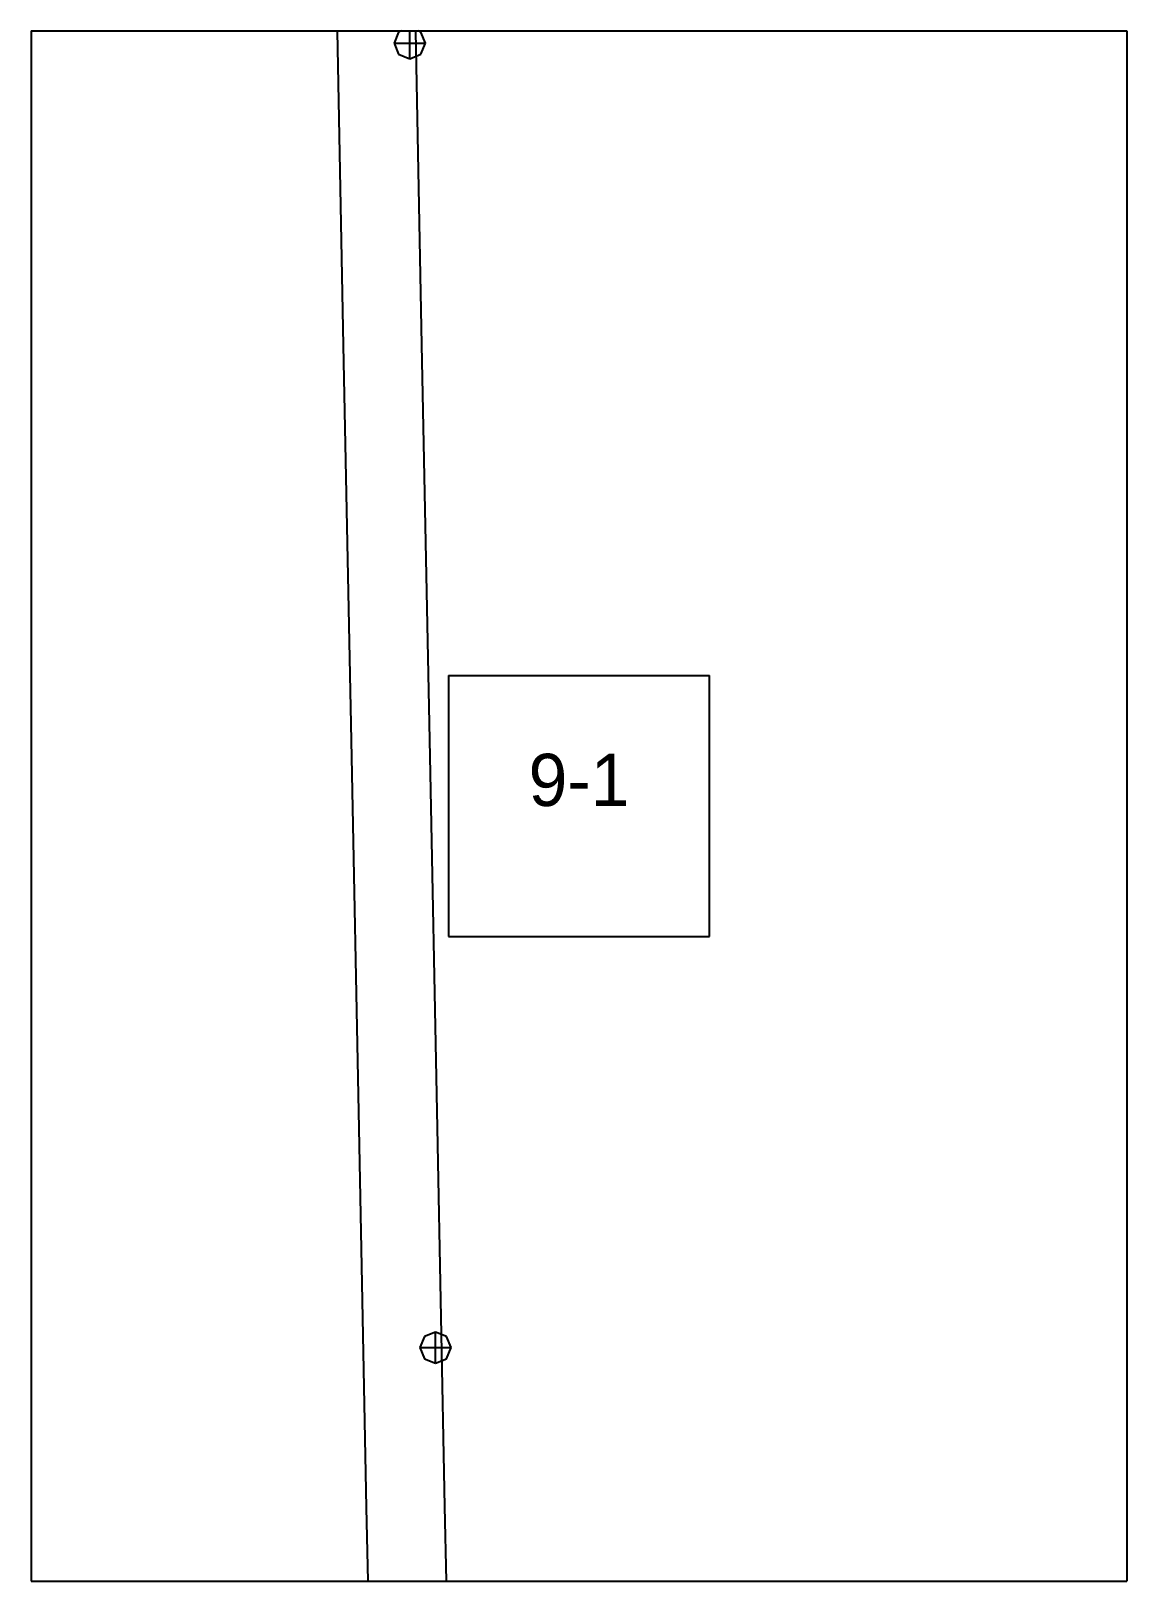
# Paper-space layout 'Plan 9-1' of a CAD drawing. Header units: metres, sheet in millimetres. Extents: x 0 to 210, y 0 to 297.
# The model-space entities are those that its viewports show. They can reach past a viewport. Long polylines and large blocks are cut down to what shows.
import ezdxf
from ezdxf.enums import TextEntityAlignment as Align

# ---------------------------------------------------------------- set-up
doc = ezdxf.new("R2010")
doc.units = ezdxf.units.M
for name, color, linetype in [('default', 7, 'Continuous'), ('TEXTLAYER', 7, 'Continuous'), ('VIEWPORTS', 7, 'Continuous')]:
    doc.layers.add(name, color=color, linetype=linetype)

msp = doc.modelspace()

# ---------------------------------------------------------------- linework, layer by layer
at = {"color": 9}
for p, q in [((0, -2079), (0, -2376)), ((210, -2079), (210, -2376)), ((210, -2079), (210, -2376)), ((0, -2376), (210, -2376)), ((0, -2376), (210, -2376)), ((0, -2376), (0, -2673)), ((210, -2376), (420, -2376)), ((210, -2376), (210, -2673)), ((210, -2376), (420, -2376)), ((210, -2376), (210, -2673)), ((80, -2499.5), (130, -2499.5)), ((80, -2499.5), (80, -2549.5)), ((130, -2549.5), (130, -2499.5)), ((80, -2549.5), (130, -2549.5)), ((0, -2673), (210, -2673)), ((0, -2673), (210, -2673)), ((0, -2673), (0, -2970)), ((210, -2673), (420, -2673)), ((210, -2673), (210, -2970)), ((210, -2673), (420, -2673)), ((210, -2673), (210, -2970))]:
    msp.add_line(p, q, dxfattribs=at)
at = {"layer": 'default', "color": 7, "linetype": 'Continuous'}
for p, q in [((59.89, -2436.26), (58.39, -2359.48)), ((74.89, -2436.13), (73.38, -2359.35)), ((72.56, -2375.34), (70.44, -2376.22)), ((74.68, -2376.22), (72.56, -2375.34)), ((72.56, -2381.34), (72.56, -2375.34)), ((70.44, -2376.22), (69.56, -2378.34)), ((69.56, -2378.34), (70.44, -2380.46)), ((69.56, -2378.34), (75.56, -2378.34)), ((75.56, -2378.34), (74.68, -2376.22)), ((74.68, -2380.46), (75.56, -2378.34)), ((70.44, -2380.46), (72.56, -2381.34)), ((72.56, -2381.34), (74.68, -2380.46)), ((61.39, -2511.98), (59.89, -2436.26)), ((76.39, -2511.85), (74.89, -2436.13)), ((62.86, -2586.32), (61.39, -2511.98)), ((77.86, -2586.19), (76.39, -2511.85)), ((64.31, -2658.89), (62.86, -2586.32)), ((79.31, -2658.75), (77.86, -2586.19)), ((77.5, -2625.29), (75.38, -2626.17)), ((79.63, -2626.17), (77.5, -2625.29)), ((77.5, -2631.29), (77.5, -2625.29)), ((75.38, -2626.17), (74.5, -2628.29)), ((74.5, -2628.29), (75.38, -2630.42)), ((74.5, -2628.29), (80.5, -2628.29)), ((80.5, -2628.29), (79.63, -2626.17)), ((79.63, -2630.42), (80.5, -2628.29)), ((75.38, -2630.42), (77.5, -2631.29)), ((77.5, -2631.29), (79.63, -2630.42)), ((65.72, -2729.35), (64.31, -2658.89)), ((80.72, -2729.21), (79.31, -2658.75))]:
    msp.add_line(p, q, dxfattribs=at)

# ---------------------------------------------------------------- texts
at = {"layer": 'TEXTLAYER', "color": 1}
msp.add_text('9-1', height=10, dxfattribs=at).set_placement((105, -2524.5), align=Align.CENTER)

psp = doc.layouts.new('Plan 9-1')

# ---------------------------------------------------------------- viewports
at = {"layer": 'VIEWPORTS'}
psp.add_viewport(center=(105, 148.5), size=(210, 297), view_center_point=(105, -2524.5), view_height=297, dxfattribs=at)

doc.saveas('drawing.dxf')
